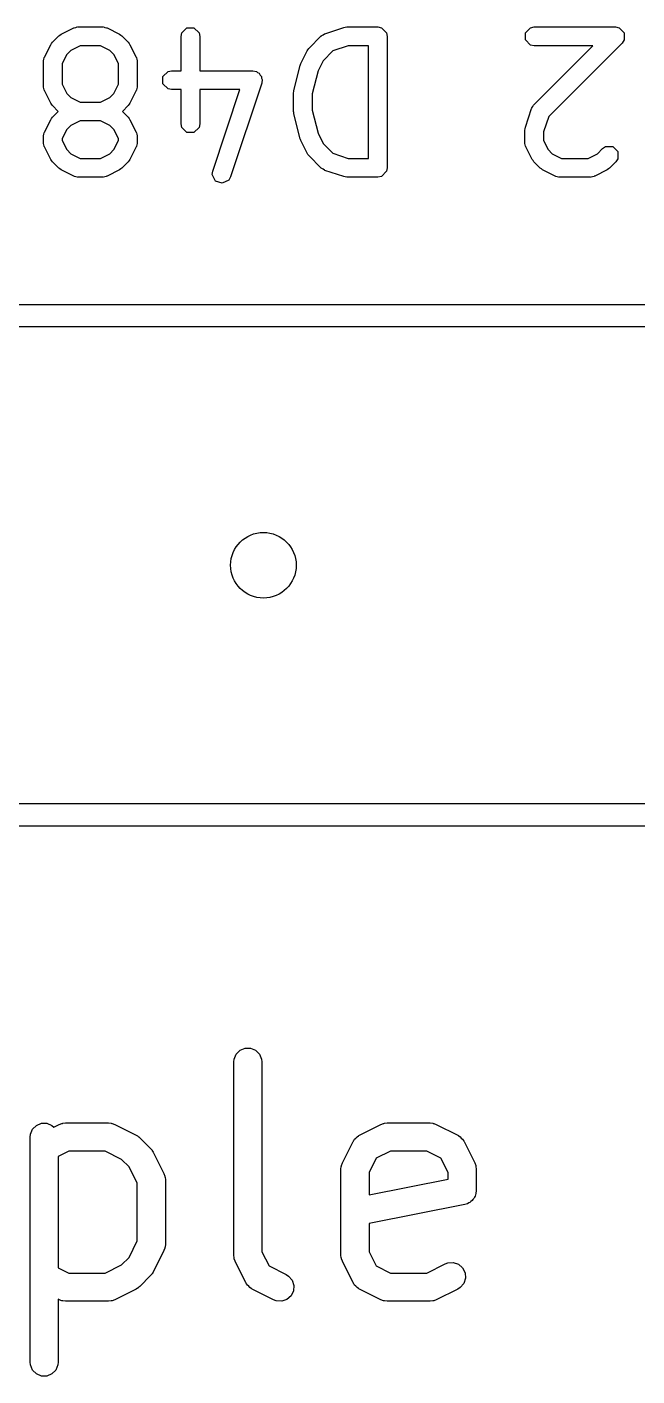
# Model space of a CAD drawing. Extents: x 2.09 to 4.49, y -4.78 to -2.96.
# Drawn here: x 3.9086 to 4.0367, y -3.241 to -2.9579 of the extents above; entities that cross this region are included whole.
import ezdxf

# ---------------------------------------------------------------- set-up
doc = ezdxf.new("R2010")
doc.units = 0
doc.header["$MEASUREMENT"] = 0
doc.layers.add('BLACK', color=7, linetype='CONTINUOUS')

msp = doc.modelspace()

# ---------------------------------------------------------------- linework, layer by layer
at = {"layer": 'BLACK', "linetype": 'CONTINUOUS'}
for p, q in [((3.914, -2.96113), (3.91531, -2.95982)), ((3.91531, -2.95982), (3.91557, -2.95964)), ((3.91557, -2.95964), (3.91582, -2.95945)), ((3.91582, -2.95945), (3.91845, -2.95814)), ((3.91845, -2.95814), (3.91854, -2.95811)), ((3.91854, -2.95811), (3.91857, -2.95808)), ((3.91857, -2.95808), (3.91888, -2.95802)), ((3.91888, -2.95802), (3.91919, -2.95793)), ((3.91919, -2.95793), (3.91923, -2.95795)), ((3.91923, -2.95795), (3.91933, -2.95793)), ((3.91933, -2.95793), (3.92458, -2.95793)), ((3.92458, -2.95793), (3.92467, -2.95795)), ((3.92467, -2.95795), (3.92471, -2.95793)), ((3.92471, -2.95793), (3.92502, -2.95802)), ((3.92502, -2.95802), (3.92533, -2.95808)), ((3.92533, -2.95808), (3.92536, -2.95811)), ((3.92536, -2.95811), (3.92546, -2.95814)), ((3.92546, -2.95814), (3.92808, -2.95945)), ((3.92808, -2.95945), (3.92833, -2.95964)), ((3.92833, -2.95964), (3.92859, -2.95982)), ((3.92859, -2.95982), (3.9299, -2.96113)), ((3.94098, -2.9599), (3.94113, -2.95914)), ((3.94098, -2.96711), (3.94098, -2.9599)), ((3.94113, -2.95914), (3.94219, -2.95808)), ((3.94219, -2.95808), (3.9437, -2.95808)), ((3.9437, -2.95808), (3.94477, -2.95914)), ((3.94477, -2.95914), (3.94492, -2.9599)), ((3.94492, -2.9599), (3.94492, -2.96711)), ((3.9678, -2.96244), (3.97043, -2.95982)), ((3.97043, -2.95982), (3.97051, -2.95976)), ((3.97051, -2.95976), (3.97053, -2.95972)), ((3.97053, -2.95972), (3.9708, -2.95957)), ((3.9708, -2.95957), (3.97107, -2.95939)), ((3.97107, -2.95939), (3.97111, -2.95939)), ((3.97111, -2.95939), (3.9712, -2.95934)), ((3.9712, -2.95934), (3.97513, -2.95803)), ((3.97513, -2.95803), (3.97545, -2.95799)), ((3.97545, -2.95799), (3.97576, -2.95793)), ((3.97576, -2.95793), (3.98232, -2.95793)), ((3.98232, -2.95793), (3.98307, -2.95808)), ((3.98307, -2.95808), (3.98414, -2.95914)), ((3.98414, -2.95914), (3.98429, -2.9599)), ((3.98429, -2.9599), (3.98429, -2.98746)), ((4.01331, -2.95914), (4.01437, -2.95808)), ((4.01331, -2.96065), (4.01331, -2.95914)), ((4.01437, -2.96171), (4.01331, -2.96065)), ((4.01437, -2.95808), (4.01513, -2.95793)), ((4.01513, -2.95793), (4.03219, -2.95793)), ((4.03219, -2.95793), (4.03294, -2.95808)), ((4.03294, -2.95808), (4.03401, -2.95914)), ((4.03401, -2.96065), (4.03358, -2.96129)), ((4.03401, -2.95914), (4.03401, -2.96065)), ((3.91232, -2.96427), (3.91363, -2.96164)), ((3.91363, -2.96164), (3.91382, -2.96139)), ((3.91382, -2.96139), (3.914, -2.96113)), ((3.91787, -2.96283), (3.91701, -2.96369)), ((3.91979, -2.96186), (3.91787, -2.96283)), ((3.92411, -2.96186), (3.91979, -2.96186)), ((3.92603, -2.96283), (3.92411, -2.96186)), ((3.92689, -2.96369), (3.92603, -2.96283)), ((3.9299, -2.96113), (3.93008, -2.96139)), ((3.93008, -2.96139), (3.93027, -2.96164)), ((3.93027, -2.96164), (3.93159, -2.96427)), ((3.96612, -2.96558), (3.96743, -2.96295)), ((3.96743, -2.96295), (3.96763, -2.9627)), ((3.96763, -2.9627), (3.9678, -2.96244)), ((3.97288, -2.96293), (3.97081, -2.965)), ((3.97608, -2.96186), (3.97288, -2.96293)), ((3.98035, -2.96186), (3.97608, -2.96186)), ((3.98035, -2.98549), (3.98035, -2.96186)), ((4.01513, -2.96186), (4.01437, -2.96171)), ((4.01505, -2.97425), (4.02743, -2.96186)), ((4.02743, -2.96186), (4.01513, -2.96186)), ((4.03358, -2.96129), (4.01816, -2.97671)), ((3.91211, -2.96501), (3.9122, -2.9647)), ((3.91213, -2.96505), (3.91211, -2.96501)), ((3.91211, -2.96515), (3.91213, -2.96505)), ((3.91211, -2.97039), (3.91211, -2.96515)), ((3.9122, -2.9647), (3.91226, -2.96439)), ((3.91226, -2.96439), (3.91229, -2.96436)), ((3.91229, -2.96436), (3.91232, -2.96427)), ((3.91701, -2.96369), (3.91604, -2.96561)), ((3.91604, -2.96561), (3.91604, -2.96993)), ((3.92786, -2.96561), (3.92689, -2.96369)), ((3.92786, -2.96993), (3.92786, -2.96561)), ((3.93159, -2.96427), (3.93161, -2.96436)), ((3.93161, -2.96436), (3.93164, -2.96439)), ((3.93164, -2.96439), (3.9317, -2.9647)), ((3.9317, -2.9647), (3.93179, -2.96501)), ((3.93179, -2.96501), (3.93177, -2.96505)), ((3.93177, -2.96505), (3.93179, -2.96515)), ((3.93179, -2.96515), (3.93179, -2.97039)), ((3.96466, -2.97123), (3.96597, -2.96598)), ((3.96597, -2.96598), (3.96606, -2.96579)), ((3.96606, -2.96579), (3.96612, -2.96558)), ((3.97081, -2.965), (3.96974, -2.96715)), ((3.93719, -2.96833), (3.93826, -2.96726)), ((3.93719, -2.96984), (3.93719, -2.96833)), ((3.93826, -2.96726), (3.93901, -2.96711)), ((3.93901, -2.96711), (3.94098, -2.96711)), ((3.94492, -2.96711), (3.95607, -2.96711)), ((3.95607, -2.96711), (3.95682, -2.96726)), ((3.95682, -2.96726), (3.95705, -2.96749)), ((3.95705, -2.96749), (3.95736, -2.9676)), ((3.95736, -2.9676), (3.95757, -2.96801)), ((3.95757, -2.96801), (3.95789, -2.96833)), ((3.95789, -2.96833), (3.95789, -2.96865)), ((3.95789, -2.96865), (3.95803, -2.96894)), ((3.95803, -2.96894), (3.95794, -2.96971)), ((3.96974, -2.96715), (3.96854, -2.97195)), ((3.91213, -2.97049), (3.91211, -2.97039)), ((3.91211, -2.97053), (3.91213, -2.97049)), ((3.9122, -2.97084), (3.91211, -2.97053)), ((3.91226, -2.97115), (3.9122, -2.97084)), ((3.91229, -2.97118), (3.91226, -2.97115)), ((3.91232, -2.97128), (3.91229, -2.97118)), ((3.91363, -2.9739), (3.91232, -2.97128)), ((3.91604, -2.96993), (3.91701, -2.97185)), ((3.91701, -2.97185), (3.91787, -2.97271)), ((3.92603, -2.97271), (3.92689, -2.97185)), ((3.92689, -2.97185), (3.92786, -2.96993)), ((3.93159, -2.97128), (3.93027, -2.9739)), ((3.93161, -2.97118), (3.93159, -2.97128)), ((3.93164, -2.97115), (3.93161, -2.97118)), ((3.9317, -2.97084), (3.93164, -2.97115)), ((3.93179, -2.97053), (3.9317, -2.97084)), ((3.93179, -2.97039), (3.93177, -2.97049)), ((3.93177, -2.97049), (3.93179, -2.97053)), ((3.93826, -2.9709), (3.93719, -2.96984)), ((3.93901, -2.97105), (3.93826, -2.9709)), ((3.94098, -2.97105), (3.93901, -2.97105)), ((3.94098, -2.97827), (3.94098, -2.97105)), ((3.95334, -2.97105), (3.94492, -2.97105)), ((3.94492, -2.97105), (3.94492, -2.97827)), ((3.94764, -2.98815), (3.95334, -2.97105)), ((3.95794, -2.96971), (3.95138, -2.98939)), ((3.9646, -2.97171), (3.96465, -2.97147)), ((3.9646, -2.97564), (3.9646, -2.97171)), ((3.96465, -2.97147), (3.96466, -2.97123)), ((3.96854, -2.97195), (3.96854, -2.9754)), ((3.91382, -2.97415), (3.91363, -2.9739)), ((3.914, -2.97441), (3.91382, -2.97415)), ((3.91523, -2.97564), (3.914, -2.97441)), ((3.91787, -2.97271), (3.91979, -2.97368)), ((3.91979, -2.97368), (3.92411, -2.97368)), ((3.92411, -2.97368), (3.92603, -2.97271)), ((3.9299, -2.97441), (3.92867, -2.97564)), ((3.93008, -2.97415), (3.9299, -2.97441)), ((3.93027, -2.9739), (3.93008, -2.97415)), ((4.01462, -2.97489), (4.0148, -2.97463)), ((4.0148, -2.97463), (4.01495, -2.97435)), ((4.01495, -2.97435), (4.01499, -2.97433)), ((4.01499, -2.97433), (4.01505, -2.97425)), ((3.91232, -2.98001), (3.91363, -2.97739)), ((3.91363, -2.97739), (3.91382, -2.97714)), ((3.91382, -2.97714), (3.914, -2.97688)), ((3.914, -2.97688), (3.91523, -2.97564)), ((3.91979, -2.97761), (3.91787, -2.97857)), ((3.92411, -2.97761), (3.91979, -2.97761)), ((3.92603, -2.97857), (3.92411, -2.97761)), ((3.92867, -2.97564), (3.9299, -2.97688)), ((3.9299, -2.97688), (3.93008, -2.97714)), ((3.93008, -2.97714), (3.93027, -2.97739)), ((3.93027, -2.97739), (3.93159, -2.98001)), ((3.96465, -2.97588), (3.9646, -2.97564)), ((3.96466, -2.97612), (3.96465, -2.97588)), ((3.96597, -2.98137), (3.96466, -2.97612)), ((3.96854, -2.9754), (3.96974, -2.98021)), ((4.01326, -2.97896), (4.01457, -2.97502)), ((4.01457, -2.97502), (4.01462, -2.97494)), ((4.01462, -2.97494), (4.01462, -2.97489)), ((4.01816, -2.97671), (4.01709, -2.9799)), ((3.91211, -2.98075), (3.9122, -2.98045)), ((3.9122, -2.98045), (3.91226, -2.98014)), ((3.91226, -2.98014), (3.91229, -2.98011)), ((3.91229, -2.98011), (3.91232, -2.98001)), ((3.91701, -2.97944), (3.91604, -2.98136)), ((3.91787, -2.97857), (3.91701, -2.97944)), ((3.92689, -2.97944), (3.92603, -2.97857)), ((3.92786, -2.98136), (3.92689, -2.97944)), ((3.93159, -2.98001), (3.93161, -2.98011)), ((3.93161, -2.98011), (3.93164, -2.98014)), ((3.93164, -2.98014), (3.9317, -2.98045)), ((3.9317, -2.98045), (3.93179, -2.98075)), ((3.94113, -2.97902), (3.94098, -2.97827)), ((3.94219, -2.98009), (3.94113, -2.97902)), ((3.9437, -2.98009), (3.94219, -2.98009)), ((3.94477, -2.97902), (3.9437, -2.98009)), ((3.94492, -2.97827), (3.94477, -2.97902)), ((3.96974, -2.98021), (3.97081, -2.98235)), ((4.01316, -2.97958), (4.01322, -2.97927)), ((4.01316, -2.98221), (4.01316, -2.97958)), ((4.01322, -2.97927), (4.01326, -2.97896)), ((4.01709, -2.9799), (4.01709, -2.98174)), ((3.91213, -2.9808), (3.91211, -2.98075)), ((3.91211, -2.98089), (3.91213, -2.9808)), ((3.91211, -2.98221), (3.91211, -2.98089)), ((3.91213, -2.9823), (3.91211, -2.98221)), ((3.91211, -2.98235), (3.91213, -2.9823)), ((3.9122, -2.98265), (3.91211, -2.98235)), ((3.91226, -2.98296), (3.9122, -2.98265)), ((3.91229, -2.98299), (3.91226, -2.98296)), ((3.91232, -2.98309), (3.91229, -2.98299)), ((3.91363, -2.98571), (3.91232, -2.98309)), ((3.91604, -2.98136), (3.91604, -2.98174)), ((3.91604, -2.98174), (3.91701, -2.98366)), ((3.92689, -2.98366), (3.92786, -2.98174)), ((3.92786, -2.98174), (3.92786, -2.98136)), ((3.93159, -2.98309), (3.93027, -2.98571)), ((3.93161, -2.98299), (3.93159, -2.98309)), ((3.93164, -2.98296), (3.93161, -2.98299)), ((3.9317, -2.98265), (3.93164, -2.98296)), ((3.93179, -2.98235), (3.9317, -2.98265)), ((3.93179, -2.98075), (3.93177, -2.9808)), ((3.93177, -2.9808), (3.93179, -2.98089)), ((3.93179, -2.98221), (3.93177, -2.9823)), ((3.93177, -2.9823), (3.93179, -2.98235)), ((3.93179, -2.98089), (3.93179, -2.98221)), ((3.96606, -2.98157), (3.96597, -2.98137)), ((3.96612, -2.98177), (3.96606, -2.98157)), ((3.96743, -2.9844), (3.96612, -2.98177)), ((3.97081, -2.98235), (3.97288, -2.98442)), ((4.01318, -2.9823), (4.01316, -2.98221)), ((4.01316, -2.98235), (4.01318, -2.9823)), ((4.01325, -2.98265), (4.01316, -2.98235)), ((4.01331, -2.98296), (4.01325, -2.98265)), ((4.01334, -2.98299), (4.01331, -2.98296)), ((4.01337, -2.98309), (4.01334, -2.98299)), ((4.01468, -2.98571), (4.01337, -2.98309)), ((4.01709, -2.98174), (4.01806, -2.98366)), ((4.02948, -2.98344), (4.03012, -2.98301)), ((4.03012, -2.98301), (4.03163, -2.98301)), ((4.03163, -2.98301), (4.03269, -2.98408)), ((3.91382, -2.98596), (3.91363, -2.98571)), ((3.914, -2.98622), (3.91382, -2.98596)), ((3.91701, -2.98366), (3.91787, -2.98453)), ((3.91787, -2.98453), (3.91979, -2.98549)), ((3.91979, -2.98549), (3.92411, -2.98549)), ((3.92411, -2.98549), (3.92603, -2.98453)), ((3.92603, -2.98453), (3.92689, -2.98366)), ((3.93008, -2.98596), (3.9299, -2.98622)), ((3.93027, -2.98571), (3.93008, -2.98596)), ((3.96763, -2.98465), (3.96743, -2.9844)), ((3.9678, -2.98491), (3.96763, -2.98465)), ((3.97043, -2.98753), (3.9678, -2.98491)), ((3.97288, -2.98442), (3.97608, -2.98549)), ((3.97608, -2.98549), (3.98035, -2.98549)), ((4.01487, -2.98596), (4.01468, -2.98571)), ((4.01505, -2.98622), (4.01487, -2.98596)), ((4.01806, -2.98366), (4.01892, -2.98453)), ((4.01892, -2.98453), (4.02084, -2.98549)), ((4.02084, -2.98549), (4.02647, -2.98549)), ((4.02647, -2.98549), (4.0284, -2.98453)), ((4.0284, -2.98453), (4.02948, -2.98344)), ((4.03269, -2.98558), (4.03227, -2.98622)), ((4.03269, -2.98408), (4.03269, -2.98558)), ((3.91531, -2.98753), (3.914, -2.98622)), ((3.91557, -2.98771), (3.91531, -2.98753)), ((3.91582, -2.9879), (3.91557, -2.98771)), ((3.91845, -2.98922), (3.91582, -2.9879)), ((3.92808, -2.9879), (3.92546, -2.98922)), ((3.92833, -2.98771), (3.92808, -2.9879)), ((3.92859, -2.98753), (3.92833, -2.98771)), ((3.9299, -2.98622), (3.92859, -2.98753)), ((3.94755, -2.98891), (3.94764, -2.98815)), ((3.94822, -2.99025), (3.94755, -2.98891)), ((3.97051, -2.98759), (3.97043, -2.98753)), ((3.97053, -2.98763), (3.97051, -2.98759)), ((3.9708, -2.98779), (3.97053, -2.98763)), ((3.97107, -2.98796), (3.9708, -2.98779)), ((3.97111, -2.98796), (3.97107, -2.98796)), ((3.9712, -2.98801), (3.97111, -2.98796)), ((3.97513, -2.98932), (3.9712, -2.98801)), ((3.98414, -2.98821), (3.98307, -2.98927)), ((3.98429, -2.98746), (3.98414, -2.98821)), ((4.01636, -2.98753), (4.01505, -2.98622)), ((4.01662, -2.98771), (4.01636, -2.98753)), ((4.01687, -2.9879), (4.01662, -2.98771)), ((4.0195, -2.98922), (4.01687, -2.9879)), ((4.03044, -2.9879), (4.02782, -2.98922)), ((4.03069, -2.98771), (4.03044, -2.9879)), ((4.03095, -2.98753), (4.03069, -2.98771)), ((4.03227, -2.98622), (4.03095, -2.98753)), ((3.91854, -2.98924), (3.91845, -2.98922)), ((3.91857, -2.98927), (3.91854, -2.98924)), ((3.91888, -2.98934), (3.91857, -2.98927)), ((3.91919, -2.98942), (3.91888, -2.98934)), ((3.91923, -2.9894), (3.91919, -2.98942)), ((3.91933, -2.98942), (3.91923, -2.9894)), ((3.92458, -2.98942), (3.91933, -2.98942)), ((3.92467, -2.9894), (3.92458, -2.98942)), ((3.92471, -2.98942), (3.92467, -2.9894)), ((3.92502, -2.98934), (3.92471, -2.98942)), ((3.92533, -2.98927), (3.92502, -2.98934)), ((3.92536, -2.98924), (3.92533, -2.98927)), ((3.92546, -2.98922), (3.92536, -2.98924)), ((3.94965, -2.99073), (3.94822, -2.99025)), ((3.951, -2.99006), (3.94965, -2.99073)), ((3.95138, -2.98939), (3.951, -2.99006)), ((3.97545, -2.98936), (3.97513, -2.98932)), ((3.97576, -2.98942), (3.97545, -2.98936)), ((3.98232, -2.98942), (3.97576, -2.98942)), ((3.98307, -2.98927), (3.98232, -2.98942)), ((4.01959, -2.98924), (4.0195, -2.98922)), ((4.01962, -2.98927), (4.01959, -2.98924)), ((4.01993, -2.98934), (4.01962, -2.98927)), ((4.02024, -2.98942), (4.01993, -2.98934)), ((4.02028, -2.9894), (4.02024, -2.98942)), ((4.02038, -2.98942), (4.02028, -2.9894)), ((4.02694, -2.98942), (4.02038, -2.98942)), ((4.02703, -2.9894), (4.02694, -2.98942)), ((4.02708, -2.98942), (4.02703, -2.9894)), ((4.02738, -2.98934), (4.02708, -2.98942)), ((4.02769, -2.98927), (4.02738, -2.98934)), ((4.02772, -2.98924), (4.02769, -2.98927)), ((4.02782, -2.98922), (4.02772, -2.98924)), ((3.30591, -3.01614), (4.30827, -3.01614)), ((4.30591, -3.02087), (3.30827, -3.02087)), ((3.30827, -3.12087), (4.30591, -3.12087)), ((4.30827, -3.12559), (3.30591, -3.12559)), ((3.95255, -3.17345), (3.95337, -3.17264)), ((3.95337, -3.17264), (3.95443, -3.1722)), ((3.95443, -3.1722), (3.95558, -3.1722)), ((3.95558, -3.1722), (3.95665, -3.17264)), ((3.95665, -3.17264), (3.95746, -3.17345)), ((3.95205, -3.17509), (3.95211, -3.17452)), ((3.95205, -3.21559), (3.95205, -3.17509)), ((3.95211, -3.17452), (3.95255, -3.17345)), ((3.95746, -3.17345), (3.9579, -3.17452)), ((3.9579, -3.17452), (3.95796, -3.17509)), ((3.95796, -3.17509), (3.95796, -3.21489)), ((3.90936, -3.19026), (3.90981, -3.1892)), ((3.90981, -3.1892), (3.91062, -3.18839)), ((3.91062, -3.18839), (3.91168, -3.18794)), ((3.91168, -3.18794), (3.91284, -3.18794)), ((3.91284, -3.18794), (3.9139, -3.18839)), ((3.9139, -3.18839), (3.91429, -3.18877)), ((3.91429, -3.18877), (3.91544, -3.1882)), ((3.91544, -3.1882), (3.91598, -3.18799)), ((3.91598, -3.18799), (3.91609, -3.18798)), ((3.91609, -3.18798), (3.91618, -3.18794)), ((3.91618, -3.18794), (3.91676, -3.18789)), ((3.91676, -3.18789), (3.92576, -3.18789)), ((3.92576, -3.18789), (3.92634, -3.18794)), ((3.92634, -3.18794), (3.92643, -3.18798)), ((3.92643, -3.18798), (3.92654, -3.18799)), ((3.92654, -3.18799), (3.92708, -3.1882)), ((3.92708, -3.1882), (3.93158, -3.19045)), ((3.97843, -3.19045), (3.98293, -3.1882)), ((3.98293, -3.1882), (3.98347, -3.18799)), ((3.98347, -3.18799), (3.98358, -3.18798)), ((3.98358, -3.18798), (3.98368, -3.18794)), ((3.98368, -3.18794), (3.98425, -3.18789)), ((3.98425, -3.18789), (3.99325, -3.18789)), ((3.99325, -3.18789), (3.99383, -3.18794)), ((3.99383, -3.18794), (3.99392, -3.18798)), ((3.99392, -3.18798), (3.99403, -3.18799)), ((3.99403, -3.18799), (3.99457, -3.1882)), ((3.99457, -3.1882), (3.99907, -3.19045)), ((3.90931, -3.19084), (3.90936, -3.19026)), ((3.90931, -3.23808), (3.90931, -3.19084)), ((3.93158, -3.19045), (3.93183, -3.1906)), ((3.93183, -3.1906), (3.9319, -3.19063)), ((3.9319, -3.19063), (3.93198, -3.1907)), ((3.93198, -3.1907), (3.93207, -3.19076)), ((3.93207, -3.19076), (3.93212, -3.19082)), ((3.93212, -3.19082), (3.93235, -3.191)), ((3.93235, -3.191), (3.9346, -3.19325)), ((3.97486, -3.19627), (3.97711, -3.19177)), ((3.97711, -3.19177), (3.97717, -3.19167)), ((3.97717, -3.19167), (3.97719, -3.19163)), ((3.97719, -3.19163), (3.97724, -3.19157)), ((3.97724, -3.19157), (3.97742, -3.19128)), ((3.97742, -3.19128), (3.9777, -3.19104)), ((3.9777, -3.19104), (3.97794, -3.19076)), ((3.97794, -3.19076), (3.97823, -3.19057)), ((3.97823, -3.19057), (3.97829, -3.19052)), ((3.97829, -3.19052), (3.97834, -3.19051)), ((3.97834, -3.19051), (3.97843, -3.19045)), ((3.99907, -3.19045), (3.99917, -3.19051)), ((3.99917, -3.19051), (3.99921, -3.19052)), ((3.99921, -3.19052), (3.99927, -3.19057)), ((3.99927, -3.19057), (3.99956, -3.19076)), ((3.99956, -3.19076), (3.9998, -3.19104)), ((3.9998, -3.19104), (4.00008, -3.19128)), ((4.00008, -3.19128), (4.00027, -3.19157)), ((4.00027, -3.19157), (4.00032, -3.19163)), ((4.00032, -3.19163), (4.00033, -3.19167)), ((4.00033, -3.19167), (4.00039, -3.19177)), ((4.00039, -3.19177), (4.00264, -3.19627)), ((3.91746, -3.19379), (3.91521, -3.19491)), ((3.91521, -3.19491), (3.91521, -3.21826)), ((3.92506, -3.19379), (3.91746, -3.19379)), ((3.92851, -3.19552), (3.92506, -3.19379)), ((3.93008, -3.19709), (3.92851, -3.19552)), ((3.9346, -3.19325), (3.93478, -3.19348)), ((3.93478, -3.19348), (3.93484, -3.19353)), ((3.93484, -3.19353), (3.9349, -3.19362)), ((3.9349, -3.19362), (3.93496, -3.1937)), ((3.93496, -3.1937), (3.93499, -3.19377)), ((3.93499, -3.19377), (3.93515, -3.19402)), ((3.93515, -3.19402), (3.9374, -3.19852)), ((3.98195, -3.19529), (3.98046, -3.19829)), ((3.98495, -3.19379), (3.98195, -3.19529)), ((3.99255, -3.19379), (3.98495, -3.19379)), ((3.99555, -3.19529), (3.99255, -3.19379)), ((3.99705, -3.19829), (3.99555, -3.19529)), ((3.93181, -3.20054), (3.93008, -3.19709)), ((3.97455, -3.19759), (3.97461, -3.19701)), ((3.97455, -3.21559), (3.97455, -3.19759)), ((3.97461, -3.19701), (3.97465, -3.19692)), ((3.97465, -3.19681), (3.97486, -3.19627)), ((3.97465, -3.19692), (3.97465, -3.19681)), ((3.98046, -3.19829), (3.98046, -3.20299)), ((3.99705, -3.19967), (3.99705, -3.19829)), ((4.00264, -3.19627), (4.00285, -3.19681)), ((4.00285, -3.19681), (4.00286, -3.19692)), ((4.00286, -3.19692), (4.0029, -3.19701)), ((4.0029, -3.19701), (4.00295, -3.19759)), ((4.00295, -3.19759), (4.00295, -3.20209)), ((3.93181, -3.21264), (3.93181, -3.20054)), ((3.9374, -3.19852), (3.93761, -3.19906)), ((3.93761, -3.19906), (3.93761, -3.19917)), ((3.93761, -3.19917), (3.93765, -3.19926)), ((3.93765, -3.19926), (3.93771, -3.19984)), ((3.93771, -3.19984), (3.93771, -3.21334)), ((3.98046, -3.20299), (3.99705, -3.19967)), ((4.00225, -3.20393), (4.00209, -3.20417)), ((4.00246, -3.20373), (4.00225, -3.20393)), ((4.00257, -3.20346), (4.00246, -3.20373)), ((4.00273, -3.20322), (4.00257, -3.20346)), ((4.00279, -3.20293), (4.00273, -3.20322)), ((4.0029, -3.20266), (4.00279, -3.20293)), ((4.00295, -3.20209), (4.0029, -3.20266)), ((4.00058, -3.20498), (3.98046, -3.20901)), ((4.00113, -3.20482), (4.00058, -3.20498)), ((4.00137, -3.20465), (4.00113, -3.20482)), ((4.00164, -3.20454), (4.00137, -3.20465)), ((4.00185, -3.20434), (4.00164, -3.20454)), ((4.00209, -3.20417), (4.00185, -3.20434)), ((3.98046, -3.20901), (3.98046, -3.21489)), ((3.93008, -3.21609), (3.93181, -3.21264)), ((3.9374, -3.21466), (3.93515, -3.21916)), ((3.93761, -3.21412), (3.9374, -3.21466)), ((3.93765, -3.21391), (3.93761, -3.21401)), ((3.93761, -3.21401), (3.93761, -3.21412)), ((3.93771, -3.21334), (3.93765, -3.21391)), ((3.95796, -3.21489), (3.95946, -3.21789)), ((3.98046, -3.21489), (3.98195, -3.21789)), ((3.91521, -3.21826), (3.91746, -3.21938)), ((3.92506, -3.21938), (3.92851, -3.21766)), ((3.92851, -3.21766), (3.93008, -3.21609)), ((3.95211, -3.21616), (3.95205, -3.21559)), ((3.95215, -3.21626), (3.95211, -3.21616)), ((3.95216, -3.21637), (3.95215, -3.21626)), ((3.95236, -3.21691), (3.95216, -3.21637)), ((3.95461, -3.22141), (3.95236, -3.21691)), ((3.95946, -3.21789), (3.96308, -3.2197)), ((3.97461, -3.21616), (3.97455, -3.21559)), ((3.97465, -3.21626), (3.97461, -3.21616)), ((3.97465, -3.21637), (3.97465, -3.21626)), ((3.97486, -3.21691), (3.97465, -3.21637)), ((3.97711, -3.22141), (3.97486, -3.21691)), ((3.98195, -3.21789), (3.98495, -3.21938)), ((3.99255, -3.21938), (3.99643, -3.21745)), ((3.99643, -3.21745), (3.99697, -3.21724)), ((3.99697, -3.21724), (3.99812, -3.21716)), ((3.99812, -3.21716), (3.99921, -3.21752)), ((3.99921, -3.21752), (4.00008, -3.21828)), ((4.00008, -3.21828), (4.0006, -3.21931)), ((3.91746, -3.21938), (3.92506, -3.21938)), ((3.9346, -3.21992), (3.93235, -3.22217)), ((3.93478, -3.2197), (3.9346, -3.21992)), ((3.93484, -3.21965), (3.93478, -3.2197)), ((3.9349, -3.21956), (3.93484, -3.21965)), ((3.93496, -3.21948), (3.9349, -3.21956)), ((3.93499, -3.21941), (3.93496, -3.21948)), ((3.93515, -3.21916), (3.93499, -3.21941)), ((3.96308, -3.2197), (3.96357, -3.22)), ((3.96357, -3.22), (3.96432, -3.22087)), ((3.96432, -3.22087), (3.96468, -3.22197)), ((3.98495, -3.21938), (3.99255, -3.21938)), ((4.00068, -3.22046), (4.00032, -3.22155)), ((4.0006, -3.21931), (4.00068, -3.22046)), ((3.93158, -3.22273), (3.92708, -3.22498)), ((3.93183, -3.22257), (3.93158, -3.22273)), ((3.9319, -3.22254), (3.93183, -3.22257)), ((3.93198, -3.22248), (3.9319, -3.22254)), ((3.93207, -3.22242), (3.93198, -3.22248)), ((3.93212, -3.22236), (3.93207, -3.22242)), ((3.93235, -3.22217), (3.93212, -3.22236)), ((3.95467, -3.2215), (3.95461, -3.22141)), ((3.95469, -3.22155), (3.95467, -3.2215)), ((3.95474, -3.22161), (3.95469, -3.22155)), ((3.95492, -3.2219), (3.95474, -3.22161)), ((3.9552, -3.22214), (3.95492, -3.2219)), ((3.95545, -3.22242), (3.9552, -3.22214)), ((3.95574, -3.2226), (3.95545, -3.22242)), ((3.95579, -3.22265), (3.95574, -3.2226)), ((3.95584, -3.22267), (3.95579, -3.22265)), ((3.95593, -3.22273), (3.95584, -3.22267)), ((3.96043, -3.22498), (3.95593, -3.22273)), ((3.9646, -3.22312), (3.96409, -3.22415)), ((3.96468, -3.22197), (3.9646, -3.22312)), ((3.97717, -3.2215), (3.97711, -3.22141)), ((3.97719, -3.22155), (3.97717, -3.2215)), ((3.97724, -3.22161), (3.97719, -3.22155)), ((3.97742, -3.2219), (3.97724, -3.22161)), ((3.9777, -3.22214), (3.97742, -3.2219)), ((3.97794, -3.22242), (3.9777, -3.22214)), ((3.97823, -3.2226), (3.97794, -3.22242)), ((3.97829, -3.22265), (3.97823, -3.2226)), ((3.97834, -3.22267), (3.97829, -3.22265)), ((3.97843, -3.22273), (3.97834, -3.22267)), ((3.98293, -3.22498), (3.97843, -3.22273)), ((3.99907, -3.22273), (3.99457, -3.22498)), ((3.99956, -3.22242), (3.99907, -3.22273)), ((4.00032, -3.22155), (3.99956, -3.22242)), ((3.91544, -3.22498), (3.91521, -3.22486)), ((3.91521, -3.22486), (3.91521, -3.23808)), ((3.91598, -3.22518), (3.91544, -3.22498)), ((3.91609, -3.22519), (3.91598, -3.22518)), ((3.91618, -3.22523), (3.91609, -3.22519)), ((3.91676, -3.22529), (3.91618, -3.22523)), ((3.92576, -3.22529), (3.91676, -3.22529)), ((3.92634, -3.22523), (3.92576, -3.22529)), ((3.92643, -3.22519), (3.92634, -3.22523)), ((3.92654, -3.22518), (3.92643, -3.22519)), ((3.92708, -3.22498), (3.92654, -3.22518)), ((3.96097, -3.22518), (3.96043, -3.22498)), ((3.96212, -3.22527), (3.96097, -3.22518)), ((3.96322, -3.2249), (3.96212, -3.22527)), ((3.96409, -3.22415), (3.96322, -3.2249)), ((3.98347, -3.22518), (3.98293, -3.22498)), ((3.98358, -3.22519), (3.98347, -3.22518)), ((3.98368, -3.22523), (3.98358, -3.22519)), ((3.98425, -3.22529), (3.98368, -3.22523)), ((3.99325, -3.22529), (3.98425, -3.22529)), ((3.99383, -3.22523), (3.99325, -3.22529)), ((3.99392, -3.22519), (3.99383, -3.22523)), ((3.99403, -3.22518), (3.99392, -3.22519)), ((3.99457, -3.22498), (3.99403, -3.22518)), ((3.90936, -3.23866), (3.90931, -3.23808)), ((3.91521, -3.23808), (3.91516, -3.23866)), ((3.90981, -3.23972), (3.90936, -3.23866)), ((3.91062, -3.24054), (3.90981, -3.23972)), ((3.91168, -3.24098), (3.91062, -3.24054)), ((3.9139, -3.24054), (3.91284, -3.24098)), ((3.91472, -3.23972), (3.9139, -3.24054)), ((3.91516, -3.23866), (3.91472, -3.23972)), ((3.91284, -3.24098), (3.91168, -3.24098))]:
    msp.add_line(p, q, dxfattribs=at)
at = {"layer": 'BLACK'}
msp.add_circle((3.95827, -3.07087), 0.00689, dxfattribs=at)
msp.add_circle((3.95827, -3.07087), 0.00689, dxfattribs=at)

doc.saveas('drawing.dxf')
